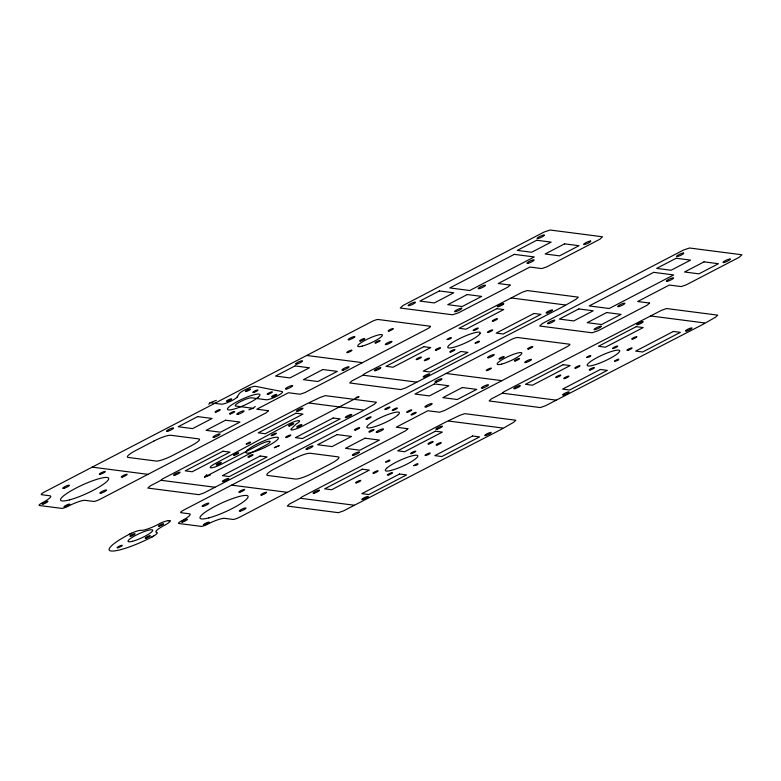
<?xml version="1.0" encoding="UTF-8"?>
<svg xmlns="http://www.w3.org/2000/svg" width="781" height="781" viewBox="0 0 781 781"><rect width="100%" height="100%" fill="white"/><g stroke="black" fill="none" stroke-linecap="round" stroke-linejoin="round"><path stroke-width="1.17" d="M237.6 396.309L236.926 397.422A9.274 1.669 -24.5 0 1 228.96 401.99A9.274 1.669 -24.5 0 1 221.287 404.177L210.04 402.723L208.752 404.294M236.926 397.422L239.132 393.809A9.274 1.669 -24.5 0 1 246.62 388.997A9.274 1.669 -24.5 0 1 255.397 386.322L282.029 391.545A9.274 1.669 -24.5 0 1 277.138 396.045A9.274 1.669 -24.5 0 1 266.204 399.774L251.57 397.812A9.274 1.669 -24.5 0 0 240.636 401.532A9.274 1.669 -24.5 0 0 235.745 406.042L253.22 408.297L255.202 406.481M210.304 475.033L204.505 477.142L206.877 474.594M358.001 397.705L358.84 396.797L355.98 397.441M161.032 480.286L162.536 478.899L305.986 404.216L320.298 397.373L325.345 395.645L376.462 402.244L374.206 404.324L361.749 411.411L203.987 492.948L198.94 494.666L147.824 488.066L150.079 485.987L161.032 480.286L214.941 487.246M362.911 375.183L364.415 373.796L522.177 292.27L527.224 290.552L578.34 297.151L576.085 299.23L563.628 306.318L405.866 387.845L400.819 389.563L349.703 382.973L351.958 380.884L362.911 375.183L416.82 382.143M300.451 498.278L301.954 496.892L445.404 422.218L459.726 415.365L464.763 413.647L515.89 420.246L513.634 422.326L501.177 429.413L343.415 510.94L338.368 512.668L287.242 506.068L289.507 503.989L300.451 498.278L354.369 505.239M502.329 393.185L503.833 391.798L661.605 310.262L666.642 308.544L717.768 315.143L715.513 317.223L703.056 324.31L545.294 405.847L540.247 407.565L489.121 400.965L491.376 398.886L502.329 393.185L556.238 400.145M153.593 536.059L151.504 537.221A34.237 6.18 -24.5 0 1 111.146 550.986A34.237 6.18 -24.5 0 1 129.197 534.341L131.452 533.238A9.958 1.796 -24.5 0 1 140.824 530.338A14.263 2.577 -24.5 0 0 160.476 523.114A11.334 2.05 -24.5 0 1 168.11 520.654L170.102 520.839A9.948 1.796 -24.5 0 1 164.235 525.447A14.263 2.577 -24.5 0 0 156.717 532.388A9.948 1.796 -24.5 0 1 153.593 536.059L151.504 537.221M204.505 477.142L264.739 445.785A9.274 1.669 -24.5 0 0 269.63 441.285A9.274 1.669 -24.5 0 0 258.696 445.004L221.687 464.09A9.274 1.669 -24.5 0 1 210.753 467.819A9.274 1.669 -24.5 0 1 215.644 463.309L288.15 424.356A9.274 1.669 -24.5 0 1 298.615 420.608A9.274 1.669 -24.5 0 1 296.136 424.054L291.001 429.169A9.274 1.669 -24.5 0 0 302.384 426.192L358.84 396.797M129.197 534.341L131.452 533.238M210.04 402.723L216.317 400.35M248.846 409.791L253.22 408.297M168.305 520.624L170.102 520.839M511.223 297.971L565.132 304.932M650.651 315.963L704.56 322.924M306.708 355.462L362.472 362.657M446.127 373.455L501.9 380.659M309.344 403.074L363.263 410.025M448.772 421.066L502.681 428.027M92.197 467.136L147.96 474.34M231.615 485.138L287.388 492.333M475.18 343.142C480.911 342.732 480.735 338.905 475.199 343.093M614.598 361.144C620.446 360.715 619.958 356.888 614.598 361.144M274.375 447.679L279.061 445.658L274.375 447.679M413.803 465.671C419.446 465.32 419.426 461.444 413.823 465.622M246.318 444.038C251.96 443.735 251.97 439.732 246.318 444.038M385.736 462.03C391.232 461.776 391.525 457.764 385.765 461.981M447.113 339.491C452.629 339.237 452.902 335.234 447.142 339.442M586.541 357.493C592.262 357.151 592.203 353.207 586.541 357.493M247.284 450.227L246.064 451.643A17.836 3.222 -24.5 0 0 251.872 452.394L255.494 451.291A17.836 3.222 -24.5 0 0 277.011 440.084A17.836 3.222 -24.5 0 0 268.791 439.029A17.836 3.222 -24.5 0 0 247.284 450.227M480.1 333.575L478.89 334.99A17.836 3.222 -24.5 0 1 457.373 346.188A17.836 3.222 -24.5 0 1 449.153 345.124A17.836 3.222 -24.5 0 1 470.67 333.926L474.292 332.823A17.836 3.222 -24.5 0 1 480.1 333.575M386.702 468.219L385.492 469.635A17.836 3.222 -24.5 0 0 391.301 470.387L394.922 469.283A17.836 3.222 -24.5 0 0 416.429 458.086A17.836 3.222 -24.5 0 0 408.219 457.022A17.836 3.222 -24.5 0 0 386.702 468.219M619.518 351.567L618.308 352.983A17.836 3.222 -24.5 0 1 596.801 364.18A17.836 3.222 -24.5 0 1 588.581 363.126A17.836 3.222 -24.5 0 1 610.098 351.928L613.71 350.825A17.836 3.222 -24.5 0 1 619.518 351.567M268.43 410.718L266.175 412.798L100.329 499.137A5.711 1.035 -24.5 0 1 93.603 501.431L85.236 500.348A14.263 2.577 -24.5 0 0 68.425 506.088A5.711 1.035 -24.5 0 1 61.699 508.382L39.392 505.502A5.711 1.035 -24.5 0 1 42.399 502.73A14.263 2.577 -24.5 0 0 49.916 495.789L41.559 494.715A5.711 1.035 -24.5 0 1 44.566 491.932L371.375 321.792A5.711 1.035 -24.5 0 1 378.102 319.497L430.146 326.224A5.711 1.035 -24.5 0 1 427.139 328.996L305.107 392.521L300.07 394.249L288.443 392.745L256.812 409.215L268.43 410.718M510.13 285.045L507.875 287.135L458.711 312.722L452.638 314.792L400.233 308.026L402.996 305.498L544.084 232.055L550.088 230.014L602.522 236.78L599.798 239.269L546.817 266.858L541.77 268.576L529.889 267.043L498.258 283.513L510.13 285.045M407.848 428.71L405.593 430.79L239.757 517.129A5.711 1.035 -24.5 0 1 233.031 519.424L224.664 518.35A14.263 2.577 -24.5 0 0 207.853 524.08A5.711 1.035 -24.5 0 1 201.127 526.374L178.82 523.495A5.711 1.035 -24.5 0 1 181.827 520.722A14.263 2.577 -24.5 0 0 189.344 513.791L180.977 512.707A5.711 1.035 -24.5 0 1 183.984 509.934L510.794 339.794A5.711 1.035 -24.5 0 1 517.52 337.499L569.574 344.216A5.711 1.035 -24.5 0 1 566.567 346.989L444.535 410.523L439.488 412.241L427.871 410.738L396.231 427.217L407.848 428.71M649.558 303.048L647.303 305.127L598.139 330.724L592.066 332.784L539.661 326.019L542.414 323.5L683.502 250.047L689.506 248.007L741.95 254.772L739.226 257.271L686.235 284.85L681.198 286.578L669.317 285.045L637.677 301.515L649.558 303.048M258.179 397.275L255.748 399.101A17.836 3.222 -24.5 0 1 244.473 405.183L240.236 406.96A17.836 3.222 -24.5 0 1 228.169 407.75A17.836 3.222 -24.5 0 1 249.91 396.026A17.836 3.222 -24.5 0 1 258.179 397.275M397.607 415.277L395.176 417.093A17.836 3.222 -24.5 0 1 383.891 423.185L379.654 424.962A17.836 3.222 -24.5 0 1 367.597 425.743A17.836 3.222 -24.5 0 1 389.329 414.018A17.836 3.222 -24.5 0 1 397.607 415.277M197.671 416.605L178.205 426.738L192.604 428.603L212.081 418.46L197.671 416.605M295.023 365.928L275.547 376.061L289.956 377.916L309.422 367.783L295.023 365.928M439.371 290.942L419.905 301.075L434.314 302.93L453.781 292.797L439.371 290.942M536.723 240.255L517.256 250.389L531.666 252.253L551.132 242.12L536.723 240.255M153.984 441.011L135.728 450.51A14.263 2.577 -24.5 0 0 128.211 457.441L156.093 461.044A14.263 2.577 -24.5 0 0 172.913 455.313L191.169 445.805A14.263 2.577 -24.5 0 0 198.686 438.873L170.805 435.271A14.263 2.577 -24.5 0 0 153.984 441.011M514.288 254.362L449.797 287.935L469.781 290.512L534.272 256.939L514.288 254.362M225.553 420.207L206.086 430.341L220.496 432.196L239.962 422.062L225.553 420.207M322.904 369.52L303.438 379.664L317.838 381.519L337.314 371.385L322.904 369.52M467.263 294.535L447.786 304.678L462.196 306.533L481.672 296.399L467.263 294.535M564.604 243.857L545.138 253.991L559.547 255.856L579.014 245.712L564.604 243.857M222.966 451.213L185.243 470.855L192.214 471.753L229.936 452.111L222.966 451.213M295.97 413.208L258.247 432.84L265.228 433.738L302.95 414.106L295.97 413.208M423.761 346.676L386.039 366.309L393.009 367.216L430.731 347.574L423.761 346.676M496.775 308.661L459.052 328.303L466.023 329.201L503.745 309.559L496.775 308.661M260.141 456.016L222.419 475.649L229.389 476.556L267.112 456.914L260.141 456.016M333.155 418.001L295.433 437.643L302.403 438.541L340.125 418.899L333.155 418.001M460.946 351.47L423.224 371.112L430.194 372.01L467.917 352.377L460.946 351.47M533.95 313.464L496.228 333.096L503.198 334.004L540.93 314.362L533.95 313.464M337.089 434.597L317.623 444.74L332.032 446.595L351.499 436.462L337.089 434.597M434.441 383.92L414.975 394.054L429.384 395.918L448.85 385.775L434.441 383.92M578.799 308.934L559.333 319.068L573.732 320.932L593.209 310.799L578.799 308.934M676.151 258.257L656.675 268.391L671.084 270.246L690.56 260.112L676.151 258.257M293.412 459.003L275.156 468.512A14.263 2.577 -24.5 0 0 267.639 475.444L295.521 479.046A14.263 2.577 -24.5 0 0 312.332 473.306L330.588 463.807A14.263 2.577 -24.5 0 0 338.114 456.865L310.223 453.273A14.263 2.577 -24.5 0 0 293.412 459.003M653.717 272.354L589.216 305.927L609.209 308.515L673.7 274.932L653.717 272.354M364.981 438.2L345.505 448.333L359.914 450.198L379.39 440.064L364.981 438.2M462.332 387.522L442.856 397.656L457.266 399.511L476.732 389.377L462.332 387.522M606.681 312.537L587.214 322.67L601.624 324.525L621.09 314.392L606.681 312.537M704.032 261.85L684.566 271.993L698.966 273.848L718.442 263.714L704.032 261.85M362.384 469.205L324.662 488.847L331.632 489.746L369.354 470.113L362.384 469.205M435.398 431.2L397.675 450.842L404.646 451.74L442.368 432.098L435.398 431.2M563.189 364.668L525.467 384.311L532.437 385.209L570.159 365.567L563.189 364.668M636.203 326.663L598.48 346.295L605.451 347.194L643.173 327.561L636.203 326.663M399.569 474.008L361.847 493.651L368.817 494.549L406.54 474.907L399.569 474.008M472.573 435.993L434.851 455.635L441.831 456.534L479.554 436.901L472.573 435.993M600.364 369.472L562.642 389.104L569.613 390.012L607.335 370.37L600.364 369.472M673.378 331.456L635.656 351.099L642.626 351.997L680.349 332.355L673.378 331.456M544.064 235.081L543.615 235.091A3.925 0.713 -24.5 0 0 539.437 236.653A3.925 0.713 -24.5 0 0 537.152 238.459L537.367 238.566A3.925 0.713 -24.5 0 0 541.994 236.985A3.925 0.713 -24.5 0 0 544.064 235.081M590.534 241.075L590.094 241.095A3.925 0.713 -24.5 0 0 585.916 242.657A3.925 0.713 -24.5 0 0 583.632 244.463L583.846 244.56A3.925 0.713 -24.5 0 0 588.474 242.979A3.925 0.713 -24.5 0 0 590.534 241.075M683.492 253.073L683.043 253.093A3.925 0.713 -24.5 0 0 678.865 254.655A3.925 0.713 -24.5 0 0 676.58 256.451L676.795 256.558A3.925 0.713 -24.5 0 0 681.423 254.977A3.925 0.713 -24.5 0 0 683.492 253.073M729.962 259.067L729.522 259.087A3.925 0.713 -24.5 0 0 725.334 260.649A3.925 0.713 -24.5 0 0 723.05 262.455L723.274 262.553A3.925 0.713 -24.5 0 0 727.892 260.981A3.925 0.713 -24.5 0 0 729.962 259.067M415.072 302.227L414.633 302.247A3.925 0.713 -24.5 0 0 410.455 303.809A3.925 0.713 -24.5 0 0 408.17 305.615L408.385 305.713A3.925 0.713 -24.5 0 0 413.012 304.141A3.925 0.713 -24.5 0 0 415.072 302.227M461.551 308.231L461.102 308.241A3.925 0.713 -24.5 0 0 456.924 309.803A3.925 0.713 -24.5 0 0 454.64 311.609L454.854 311.717A3.925 0.713 -24.5 0 0 459.482 310.135A3.925 0.713 -24.5 0 0 461.551 308.231M554.5 320.23L554.051 320.239A3.925 0.713 -24.5 0 0 549.873 321.801A3.925 0.713 -24.5 0 0 547.588 323.607L547.803 323.715A3.925 0.713 -24.5 0 0 552.431 322.133A3.925 0.713 -24.5 0 0 554.5 320.23M600.98 326.224L600.53 326.243A3.925 0.713 -24.5 0 0 596.352 327.805A3.925 0.713 -24.5 0 0 594.068 329.611L594.282 329.709A3.925 0.713 -24.5 0 0 598.91 328.127A3.925 0.713 -24.5 0 0 600.98 326.224M314.206 493.162A3.563 0.644 -24.5 0 0 319.468 490.419A3.563 0.644 -24.5 0 0 315.094 491.571A3.563 0.644 -24.5 0 0 314.206 493.162M437.106 429.179A3.563 0.644 -24.5 0 0 442.378 426.436A3.563 0.644 -24.5 0 0 437.995 427.578A3.563 0.644 -24.5 0 0 437.106 429.179M362.999 499.459A3.563 0.644 -24.5 0 0 368.271 496.716A3.563 0.644 -24.5 0 0 363.897 497.868A3.563 0.644 -24.5 0 0 362.999 499.459M485.899 435.476A3.563 0.644 -24.5 0 0 491.171 432.733A3.563 0.644 -24.5 0 0 486.797 433.885A3.563 0.644 -24.5 0 0 485.899 435.476M388.733 474.916A2.851 0.517 -24.5 0 0 392.511 472.73A2.851 0.517 -24.5 0 0 388.479 474.057A2.851 0.517 -24.5 0 0 388.733 474.916M425.987 455.421A2.851 0.517 -24.5 0 0 430.204 453.224A2.851 0.517 -24.5 0 0 426.699 454.142A2.851 0.517 -24.5 0 0 425.987 455.421M411.587 453.566A2.851 0.517 -24.5 0 0 415.795 451.369A2.851 0.517 -24.5 0 0 412.3 452.287A2.851 0.517 -24.5 0 0 411.587 453.566M373.865 473.198A2.851 0.517 -24.5 0 0 378.072 471.002A2.851 0.517 -24.5 0 0 374.577 471.919A2.851 0.517 -24.5 0 0 373.865 473.198M356.536 482.824A2.851 0.517 -24.5 0 0 360.754 480.627A2.851 0.517 -24.5 0 0 357.249 481.545A2.851 0.517 -24.5 0 0 356.536 482.824M428.906 443.94A2.851 0.517 -24.5 0 0 433.123 441.743A2.851 0.517 -24.5 0 0 429.618 442.661A2.851 0.517 -24.5 0 0 428.906 443.94M437.038 444.985A2.851 0.517 -24.5 0 0 441.255 442.798A2.851 0.517 -24.5 0 0 437.75 443.715A2.851 0.517 -24.5 0 0 437.038 444.985M525.925 362.501A3.71 0.674 -24.5 0 0 531.412 359.65A3.71 0.674 -24.5 0 0 526.853 360.842A3.71 0.674 -24.5 0 0 525.925 362.501M488.75 357.698A3.71 0.674 -24.5 0 0 494.227 354.847A3.71 0.674 -24.5 0 0 489.677 356.038A3.71 0.674 -24.5 0 0 488.75 357.698M487.149 370.526A2.851 0.517 -24.5 0 0 491.356 368.329A2.851 0.517 -24.5 0 0 487.861 369.247A2.851 0.517 -24.5 0 0 487.149 370.526M528.522 348.98A2.851 0.517 -24.5 0 0 532.73 346.784A2.851 0.517 -24.5 0 0 529.235 347.701A2.851 0.517 -24.5 0 0 528.522 348.98M501.675 364.092A13.55 2.45 -24.5 0 0 521.698 353.666A13.55 2.45 -24.5 0 0 505.063 358.03A13.55 2.45 -24.5 0 0 501.675 364.092M515.294 360.92A2.851 0.517 -24.5 0 0 519.511 358.723A2.851 0.517 -24.5 0 0 516.007 359.641A2.851 0.517 -24.5 0 0 515.294 360.92M499.957 358.938A2.851 0.517 -24.5 0 0 504.175 356.741A2.851 0.517 -24.5 0 0 500.67 357.659A2.851 0.517 -24.5 0 0 499.957 358.938M203.314 506.303A3.71 0.674 -24.5 0 0 208.791 503.452A3.71 0.674 -24.5 0 0 204.241 504.643A3.71 0.674 -24.5 0 0 203.314 506.303M208.839 517.901A26.398 4.764 -24.5 0 0 247.831 497.604A26.398 4.764 -24.5 0 0 215.439 506.088A26.398 4.764 -24.5 0 0 208.839 517.901M239.904 492.167A3.212 0.576 -24.5 0 0 244.648 489.697A3.212 0.576 -24.5 0 0 240.704 490.732A3.212 0.576 -24.5 0 0 239.904 492.167M182.588 522.001A3.212 0.576 -24.5 0 0 187.333 519.541A3.212 0.576 -24.5 0 0 183.389 520.566A3.212 0.576 -24.5 0 0 182.588 522.001M204.476 524.832A3.212 0.576 -24.5 0 0 209.22 522.362A3.212 0.576 -24.5 0 0 205.286 523.397A3.212 0.576 -24.5 0 0 204.476 524.832M261.791 494.988A3.212 0.576 -24.5 0 0 266.536 492.528A3.212 0.576 -24.5 0 0 262.601 493.553A3.212 0.576 -24.5 0 0 261.791 494.988M240.499 511.096A3.71 0.674 -24.5 0 0 245.976 508.246A3.71 0.674 -24.5 0 0 241.427 509.437A3.71 0.674 -24.5 0 0 240.499 511.096M353.666 455.225A3.925 0.713 -24.5 0 0 359.465 452.209A3.925 0.713 -24.5 0 0 354.642 453.468A3.925 0.713 -24.5 0 0 353.666 455.225M436.179 382.075A3.925 0.713 -24.5 0 0 441.978 379.058A3.925 0.713 -24.5 0 0 437.155 380.318A3.925 0.713 -24.5 0 0 436.179 382.075M307.187 449.221A3.925 0.713 -24.5 0 0 312.986 446.205A3.925 0.713 -24.5 0 0 308.173 447.474A3.925 0.713 -24.5 0 0 307.187 449.221M482.648 388.069A3.925 0.713 -24.5 0 0 488.447 385.053A3.925 0.713 -24.5 0 0 483.634 386.312A3.925 0.713 -24.5 0 0 482.648 388.069M369.843 431.893A2.851 0.517 -24.5 0 0 374.05 429.696A2.851 0.517 -24.5 0 0 370.555 430.614A2.851 0.517 -24.5 0 0 369.843 431.893M355.433 430.038A2.851 0.517 -24.5 0 0 359.65 427.842A2.851 0.517 -24.5 0 0 356.146 428.759A2.851 0.517 -24.5 0 0 355.433 430.038M393.487 410.298A2.851 0.517 -24.5 0 0 397.402 408.102A2.851 0.517 -24.5 0 0 393.497 409.322A2.851 0.517 -24.5 0 0 393.487 410.298M407.565 412.261A2.851 0.517 -24.5 0 0 411.772 410.064A2.851 0.517 -24.5 0 0 408.278 410.982A2.851 0.517 -24.5 0 0 407.565 412.261M385.716 409.439A2.851 0.517 -24.5 0 0 389.934 407.243A2.851 0.517 -24.5 0 0 386.429 408.16A2.851 0.517 -24.5 0 0 385.716 409.439M366.855 419.26A2.851 0.517 -24.5 0 0 371.073 417.064A2.851 0.517 -24.5 0 0 367.568 417.981A2.851 0.517 -24.5 0 0 366.855 419.26M411.958 414.799A2.851 0.517 -24.5 0 0 416.175 412.602A2.851 0.517 -24.5 0 0 412.671 413.52A2.851 0.517 -24.5 0 0 411.958 414.799M426.211 406.911A3.993 0.722 -24.5 0 0 432.118 403.836A3.993 0.722 -24.5 0 0 427.217 405.124A3.993 0.722 -24.5 0 0 426.211 406.911M377.506 432.264A3.993 0.722 -24.5 0 0 383.432 429.189A3.993 0.722 -24.5 0 0 378.58 430.448A3.993 0.722 -24.5 0 0 377.506 432.264M118.019 547.715A2.851 0.517 -24.5 0 0 122.236 545.519A2.851 0.517 -24.5 0 0 118.732 546.436A2.851 0.517 -24.5 0 0 118.019 547.715M159.392 526.169A2.851 0.517 -24.5 0 0 163.61 523.973A2.851 0.517 -24.5 0 0 160.105 524.891A2.851 0.517 -24.5 0 0 159.392 526.169M132.545 541.282A13.55 2.45 -24.5 0 0 152.568 530.855A13.55 2.45 -24.5 0 0 135.933 535.219A13.55 2.45 -24.5 0 0 132.545 541.282M146.164 538.109A2.851 0.517 -24.5 0 0 150.382 535.912A2.851 0.517 -24.5 0 0 146.877 536.83A2.851 0.517 -24.5 0 0 146.164 538.109M130.827 536.127A2.851 0.517 -24.5 0 0 135.045 533.931A2.851 0.517 -24.5 0 0 131.54 534.848A2.851 0.517 -24.5 0 0 130.827 536.127M575.734 368.105A2.851 0.517 -24.5 0 0 579.951 365.908A2.851 0.517 -24.5 0 0 576.446 366.826A2.851 0.517 -24.5 0 0 575.734 368.105M515.001 388.626A3.563 0.644 -24.5 0 0 520.273 385.882A3.563 0.644 -24.5 0 0 515.89 387.025A3.563 0.644 -24.5 0 0 515.001 388.626M590.143 369.96A2.851 0.517 -24.5 0 0 594.361 367.763A2.851 0.517 -24.5 0 0 590.856 368.681A2.851 0.517 -24.5 0 0 590.143 369.96M637.901 324.642A3.563 0.644 -24.5 0 0 643.173 321.899A3.563 0.644 -24.5 0 0 638.799 323.041A3.563 0.644 -24.5 0 0 637.901 324.642M627.963 350.298A2.851 0.517 -24.5 0 0 632.102 348.092A2.851 0.517 -24.5 0 0 628.471 349.107A2.851 0.517 -24.5 0 0 627.963 350.298M613.456 348.463A2.851 0.517 -24.5 0 0 617.673 346.266A2.851 0.517 -24.5 0 0 614.178 347.184A2.851 0.517 -24.5 0 0 613.456 348.463M564.692 378.531A2.851 0.517 -24.5 0 0 568.9 376.335A2.851 0.517 -24.5 0 0 565.405 377.252A2.851 0.517 -24.5 0 0 564.692 378.531M556.55 377.487A2.851 0.517 -24.5 0 0 560.768 375.29A2.851 0.517 -24.5 0 0 557.273 376.208A2.851 0.517 -24.5 0 0 556.55 377.487M632.639 339.081A2.851 0.517 -24.5 0 0 636.857 336.884A2.851 0.517 -24.5 0 0 633.352 337.802A2.851 0.517 -24.5 0 0 632.639 339.081M686.704 330.939A3.563 0.644 -24.5 0 0 691.976 328.196A3.563 0.644 -24.5 0 0 687.592 329.338A3.563 0.644 -24.5 0 0 686.704 330.939M563.804 394.922A3.563 0.644 -24.5 0 0 569.066 392.179A3.563 0.644 -24.5 0 0 564.692 393.321A3.563 0.644 -24.5 0 0 563.804 394.922M618.991 306.552A3.993 0.722 -24.5 0 0 624.888 303.477A3.993 0.722 -24.5 0 0 619.987 304.766A3.993 0.722 -24.5 0 0 618.991 306.552M667.657 281.209A3.993 0.722 -24.5 0 0 673.564 278.143A3.993 0.722 -24.5 0 0 668.663 279.422A3.993 0.722 -24.5 0 0 667.657 281.209M268.137 394.259A2.851 0.517 -24.5 0 0 272.354 392.062A2.851 0.517 -24.5 0 0 268.849 392.98A2.851 0.517 -24.5 0 0 268.137 394.259M254.069 392.306A2.851 0.517 -24.5 0 0 257.974 390.1A2.851 0.517 -24.5 0 0 254.079 391.32A2.851 0.517 -24.5 0 0 254.069 392.306M167.769 431.229A3.925 0.713 -24.5 0 0 173.558 428.213A3.925 0.713 -24.5 0 0 168.745 429.472A3.925 0.713 -24.5 0 0 167.769 431.229M216.005 412.036A2.851 0.517 -24.5 0 0 220.222 409.849A2.851 0.517 -24.5 0 0 216.718 410.767A2.851 0.517 -24.5 0 0 216.005 412.036M296.751 364.073A3.925 0.713 -24.5 0 0 302.55 361.056A3.925 0.713 -24.5 0 0 297.737 362.325A3.925 0.713 -24.5 0 0 296.751 364.073M230.415 413.901A2.851 0.517 -24.5 0 0 234.632 411.704A2.851 0.517 -24.5 0 0 231.127 412.622A2.851 0.517 -24.5 0 0 230.415 413.901M214.238 437.233A3.925 0.713 -24.5 0 0 220.037 434.207A3.925 0.713 -24.5 0 0 215.224 435.476A3.925 0.713 -24.5 0 0 214.238 437.233M343.23 370.077A3.925 0.713 -24.5 0 0 349.019 367.06A3.925 0.713 -24.5 0 0 344.206 368.32A3.925 0.713 -24.5 0 0 343.23 370.077M246.298 391.437A2.851 0.517 -24.5 0 0 250.506 389.25A2.851 0.517 -24.5 0 0 247.011 390.168A2.851 0.517 -24.5 0 0 246.298 391.437M227.437 401.258A2.851 0.517 -24.5 0 0 231.645 399.062A2.851 0.517 -24.5 0 0 228.15 399.979A2.851 0.517 -24.5 0 0 227.437 401.258M272.53 396.807A2.851 0.517 -24.5 0 0 276.747 394.61A2.851 0.517 -24.5 0 0 273.243 395.528A2.851 0.517 -24.5 0 0 272.53 396.807M286.793 388.918A3.993 0.722 -24.5 0 0 292.69 385.843A3.993 0.722 -24.5 0 0 287.789 387.122A3.993 0.722 -24.5 0 0 286.793 388.918M238.088 414.262A3.993 0.722 -24.5 0 0 244.014 411.196A3.993 0.722 -24.5 0 0 239.152 412.446A3.993 0.722 -24.5 0 0 238.088 414.262M386.507 344.499A3.71 0.674 -24.5 0 0 391.984 341.648A3.71 0.674 -24.5 0 0 387.435 342.839A3.71 0.674 -24.5 0 0 386.507 344.499M349.322 339.706A3.71 0.674 -24.5 0 0 354.808 336.855A3.71 0.674 -24.5 0 0 350.249 338.046A3.71 0.674 -24.5 0 0 349.322 339.706M347.721 352.524A2.851 0.517 -24.5 0 0 351.938 350.327A2.851 0.517 -24.5 0 0 348.433 351.245A2.851 0.517 -24.5 0 0 347.721 352.524M389.094 330.988A2.851 0.517 -24.5 0 0 393.312 328.791A2.851 0.517 -24.5 0 0 389.807 329.709A2.851 0.517 -24.5 0 0 389.094 330.988M362.247 346.1A13.55 2.45 -24.5 0 0 382.27 335.674A13.55 2.45 -24.5 0 0 365.635 340.028A13.55 2.45 -24.5 0 0 362.247 346.1M375.876 342.918A2.851 0.517 -24.5 0 0 380.083 340.731A2.851 0.517 -24.5 0 0 376.588 341.648A2.851 0.517 -24.5 0 0 375.876 342.918M360.539 340.946A2.851 0.517 -24.5 0 0 364.747 338.749A2.851 0.517 -24.5 0 0 361.252 339.667A2.851 0.517 -24.5 0 0 360.539 340.946M101.071 493.104A3.71 0.674 -24.5 0 0 106.548 490.253A3.71 0.674 -24.5 0 0 101.999 491.444A3.71 0.674 -24.5 0 0 101.071 493.104M122.373 476.996A3.212 0.576 -24.5 0 0 127.118 474.526A3.212 0.576 -24.5 0 0 123.173 475.561A3.212 0.576 -24.5 0 0 122.373 476.996M65.057 506.83A3.212 0.576 -24.5 0 0 69.802 504.37A3.212 0.576 -24.5 0 0 65.858 505.395A3.212 0.576 -24.5 0 0 65.057 506.83M43.17 504.009A3.212 0.576 -24.5 0 0 47.905 501.539A3.212 0.576 -24.5 0 0 43.97 502.573A3.212 0.576 -24.5 0 0 43.17 504.009M100.485 474.174A3.212 0.576 -24.5 0 0 105.22 471.704A3.212 0.576 -24.5 0 0 101.286 472.73A3.212 0.576 -24.5 0 0 100.485 474.174M69.421 499.908A26.398 4.764 -24.5 0 0 108.413 479.602A26.398 4.764 -24.5 0 0 76.021 488.086A26.398 4.764 -24.5 0 0 69.421 499.908M63.896 488.301A3.71 0.674 -24.5 0 0 69.372 485.45A3.71 0.674 -24.5 0 0 64.823 486.641A3.71 0.674 -24.5 0 0 63.896 488.301M479.563 288.56A3.993 0.722 -24.5 0 0 485.46 285.485A3.993 0.722 -24.5 0 0 480.559 286.764A3.993 0.722 -24.5 0 0 479.563 288.56M528.239 263.217A3.993 0.722 -24.5 0 0 534.136 260.141A3.993 0.722 -24.5 0 0 529.235 261.43A3.993 0.722 -24.5 0 0 528.239 263.217M498.483 306.64A3.563 0.644 -24.5 0 0 503.755 303.897A3.563 0.644 -24.5 0 0 499.371 305.049A3.563 0.644 -24.5 0 0 498.483 306.64M547.276 312.937A3.563 0.644 -24.5 0 0 552.548 310.194A3.563 0.644 -24.5 0 0 548.174 311.346A3.563 0.644 -24.5 0 0 547.276 312.937M425.264 360.539A2.851 0.517 -24.5 0 0 429.482 358.342A2.851 0.517 -24.5 0 0 425.977 359.26A2.851 0.517 -24.5 0 0 425.264 360.539M417.132 359.485A2.851 0.517 -24.5 0 0 421.349 357.288A2.851 0.517 -24.5 0 0 417.845 358.206A2.851 0.517 -24.5 0 0 417.132 359.485M375.583 370.624A3.563 0.644 -24.5 0 0 380.845 367.88A3.563 0.644 -24.5 0 0 376.471 369.032A3.563 0.644 -24.5 0 0 375.583 370.624M493.221 321.079A2.851 0.517 -24.5 0 0 497.438 318.892A2.851 0.517 -24.5 0 0 493.934 319.81A2.851 0.517 -24.5 0 0 493.221 321.079M436.315 350.103A2.851 0.517 -24.5 0 0 440.533 347.906A2.851 0.517 -24.5 0 0 437.028 348.824A2.851 0.517 -24.5 0 0 436.315 350.103M424.376 376.93A3.563 0.644 -24.5 0 0 429.648 374.187A3.563 0.644 -24.5 0 0 425.264 375.329A3.563 0.644 -24.5 0 0 424.376 376.93M272.159 435.564A2.851 0.517 -24.5 0 0 276.376 433.367A2.851 0.517 -24.5 0 0 272.872 434.285A2.851 0.517 -24.5 0 0 272.159 435.564M234.437 455.206A2.851 0.517 -24.5 0 0 238.654 453.009A2.851 0.517 -24.5 0 0 235.149 453.927A2.851 0.517 -24.5 0 0 234.437 455.206M217.108 464.832A2.851 0.517 -24.5 0 0 221.326 462.635A2.851 0.517 -24.5 0 0 217.831 463.553A2.851 0.517 -24.5 0 0 217.108 464.832M289.478 425.948A2.851 0.517 -24.5 0 0 293.695 423.751A2.851 0.517 -24.5 0 0 290.2 424.669A2.851 0.517 -24.5 0 0 289.478 425.948M297.62 426.992A2.851 0.517 -24.5 0 0 301.827 424.796A2.851 0.517 -24.5 0 0 298.332 425.713A2.851 0.517 -24.5 0 0 297.62 426.992M174.778 475.17A3.563 0.644 -24.5 0 0 180.05 472.427A3.563 0.644 -24.5 0 0 175.666 473.569A3.563 0.644 -24.5 0 0 174.778 475.17M297.678 411.187A3.563 0.644 -24.5 0 0 302.95 408.443A3.563 0.644 -24.5 0 0 298.576 409.586A3.563 0.644 -24.5 0 0 297.678 411.187M223.581 481.467A3.563 0.644 -24.5 0 0 228.843 478.724A3.563 0.644 -24.5 0 0 224.469 479.866A3.563 0.644 -24.5 0 0 223.581 481.467M346.481 417.484A3.563 0.644 -24.5 0 0 351.753 414.74A3.563 0.644 -24.5 0 0 347.369 415.882A3.563 0.644 -24.5 0 0 346.481 417.484M249.315 456.924A2.851 0.517 -24.5 0 0 253.083 454.737A2.851 0.517 -24.5 0 0 249.061 456.055A2.851 0.517 -24.5 0 0 249.315 456.924M286.568 437.428A2.851 0.517 -24.5 0 0 290.786 435.232A2.851 0.517 -24.5 0 0 287.281 436.149A2.851 0.517 -24.5 0 0 286.568 437.428M450.725 351.967A2.851 0.517 -24.5 0 0 454.933 349.771A2.851 0.517 -24.5 0 0 451.438 350.689A2.851 0.517 -24.5 0 0 450.725 351.967M488.545 332.296A2.851 0.517 -24.5 0 0 492.674 330.099A2.851 0.517 -24.5 0 0 489.043 331.105A2.851 0.517 -24.5 0 0 488.545 332.296M474.038 330.461A2.851 0.517 -24.5 0 0 478.255 328.274A2.851 0.517 -24.5 0 0 474.75 329.191A2.851 0.517 -24.5 0 0 474.038 330.461"/></g></svg>
